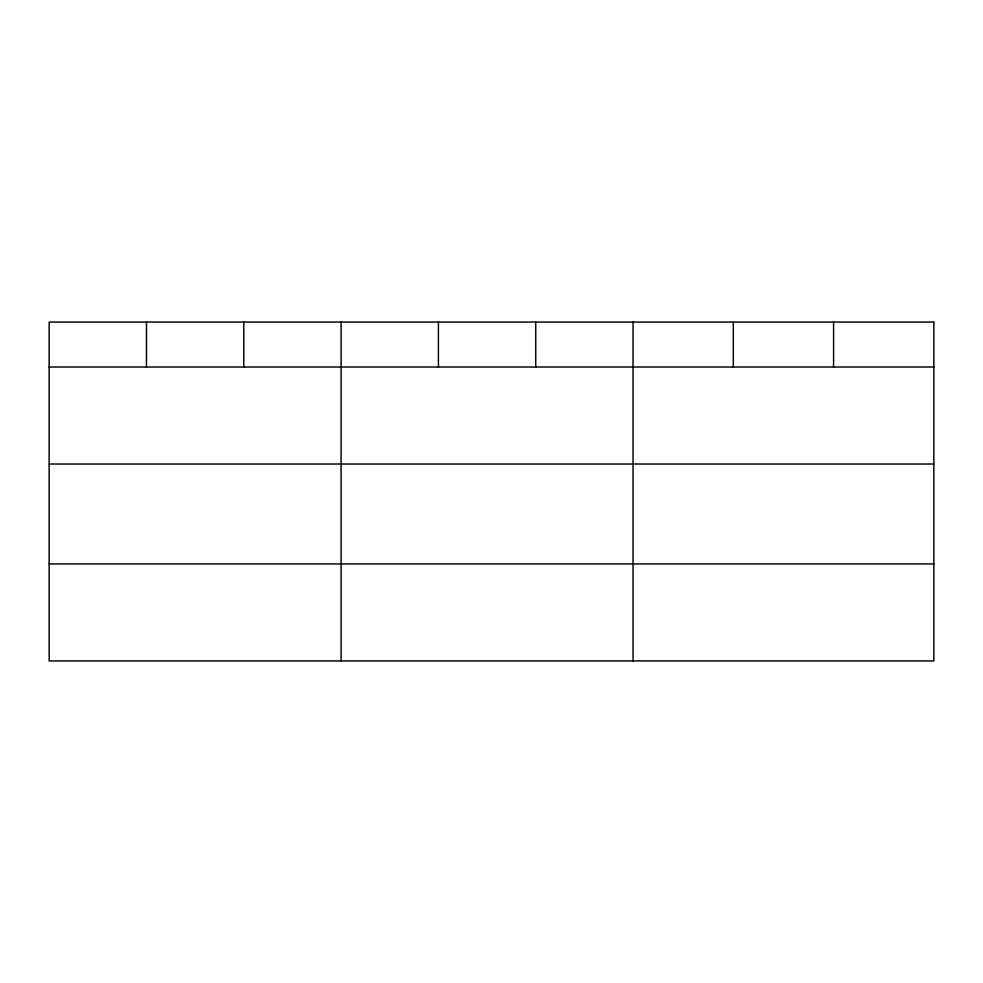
<?xml version="1.0" encoding="UTF-8"?>
<svg xmlns="http://www.w3.org/2000/svg" width="983" height="983" viewBox="0 0 983 983"><rect width="100%" height="100%" fill="white"/><g stroke="black" fill="none" stroke-linecap="round" stroke-linejoin="round"><path stroke-width="1.47" d="M49.15 367.015L933.85 367.015M49.15 464.013L933.85 464.013M49.15 563.935L933.85 563.935M833.584 322.068L833.584 367.015M733.318 322.068L733.318 367.015M633.052 322.068L633.052 660.932M535.735 322.068L535.735 367.015M438.418 322.068L438.418 367.015M341.101 322.068L341.101 660.932M243.784 322.068L243.784 367.015M146.467 322.068L146.467 367.015M933.85 322.068L49.15 322.068L49.15 660.932L933.85 660.932L933.85 322.068"/></g></svg>
